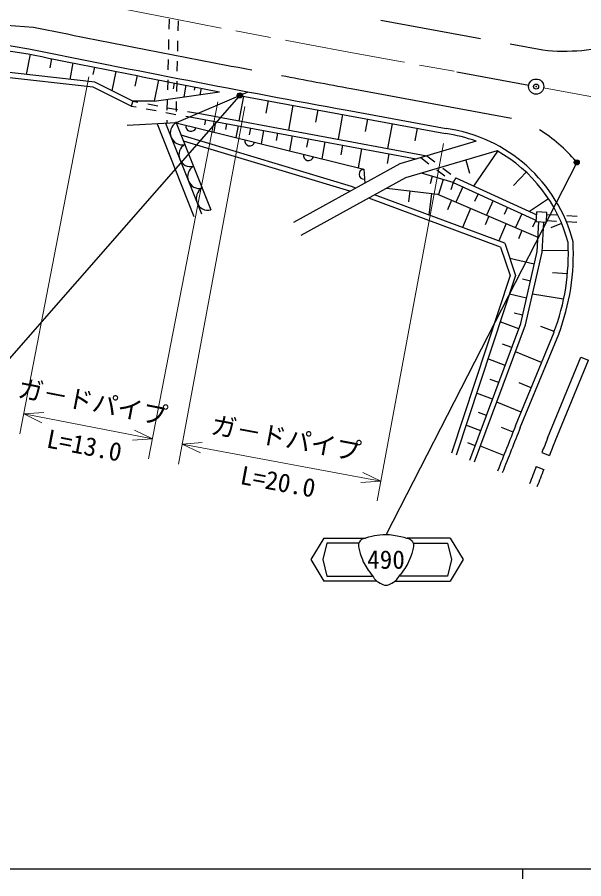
# Model space of a CAD drawing. Units: millimetres on the paper. Extents: x 40 to 680, y 20 to 380.
# Drawn here: x 117.9 to 174.1, y 204 to 289.3 of the extents above; entities that cross this region are included whole.
import ezdxf
from ezdxf.enums import TextEntityAlignment as Align

# ---------------------------------------------------------------- set-up
doc = ezdxf.new("R2010")
doc.units = ezdxf.units.MM
doc.header["$PDMODE"] = 32
doc.header["$PDSIZE"] = 0.5
doc.linetypes.add('CHAIN', pattern=[18.5, 12, -1.5, 3.5, -1.5])
for name, color, linetype, lineweight in [('M-BGD', 7, 'Continuous', 25), ('M-BMK', 2, 'CHAIN', 13), ('M-BMK-SRVR', 3, 'Continuous', 25), ('M-STR-HTXT', 7, 'Continuous', 13), ('M-STR-STRC', 7, 'Continuous', 25), ('M-TTL-BAND', 7, 'Continuous', 25)]:
    doc.layers.add(name, color=color, linetype=linetype, lineweight=lineweight)
doc.styles.add('@ＭＳ ゴシック', font='')
doc.styles.add('ＭＳ ゴシック', font='')
doc.styles.get('@ＭＳ ゴシック').set_extended_font_data('@MS Gothic')
doc.styles.get('ＭＳ ゴシック').set_extended_font_data('MS Gothic')

msp = doc.modelspace()

# ---------------------------------------------------------------- linework, layer by layer
at = {"layer": 'M-BGD'}
for p, q in [((110.91, 288.936), (119.527, 288.34)), ((132.974, 289.124), (132.951, 288.124)), ((133.871, 288.973), (133.848, 287.974)), ((153.955, 289.045), (163.835, 287.227)), ((111.011, 287.539), (119.092, 286.184)), ((111.054, 286.941), (119.009, 285.691)), ((132.928, 287.124), (132.906, 286.124)), ((133.825, 286.974), (133.802, 285.974)), ((166.786, 286.684), (170.013, 286.09)), ((125.614, 282.877), (97.966, 285.993)), ((125.471, 282.39), (95.248, 285.796)), ((119.224, 285.648), (118.819, 283.643)), ((121.339, 285.222), (121.156, 284.311)), ((132.883, 285.125), (132.86, 284.125)), ((123.455, 284.799), (123.127, 283.158)), ((125.571, 284.378), (125.426, 283.647)), ((133.78, 284.974), (133.757, 283.975)), ((127.687, 283.96), (127.308, 282.034)), ((129.805, 283.544), (129.595, 282.486)), ((161.48, 283.926), (168.606, 282.59)), ((129.372, 281.007), (125.614, 282.877)), ((131.921, 283.126), (131.503, 281.009)), ((132.837, 283.125), (132.814, 282.125)), ((133.49, 282.816), (133.375, 282.234)), ((133.734, 282.975), (133.711, 281.975)), ((134.653, 282.586), (134.423, 281.423)), ((135.515, 282.416), (135.452, 282.096)), ((129.212, 280.528), (125.471, 282.39)), ((131.503, 281.009), (137.983, 281.928)), ((140.766, 281.914), (133.689, 278.879)), ((136.154, 282.289), (136.027, 281.651)), ((151.007, 282.266), (160.842, 280.457)), ((129.372, 281.007), (129.212, 280.528)), ((131.503, 281.009), (129.372, 281.007)), ((129.372, 281.007), (129.88, 280.913)), ((130.864, 280.73), (131.847, 280.548)), ((132.791, 281.126), (132.768, 280.126)), ((133.688, 280.975), (133.665, 279.976)), ((140.338, 281.515), (139.882, 279.057)), ((140.135, 281.553), (160.364, 277.8)), ((142.796, 281.059), (142.568, 279.83)), ((129.212, 280.528), (129.717, 280.434)), ((130.7, 280.252), (131.684, 280.069)), ((132.667, 279.887), (133.65, 279.705)), ((132.83, 280.365), (133.813, 280.183)), ((134.796, 280), (135.78, 279.818)), ((145.254, 280.603), (144.798, 278.145)), ((147.712, 280.147), (147.484, 278.918)), ((150.609, 280.103), (160.444, 278.293)), ((160.842, 280.457), (166.907, 279.332)), ((132.746, 279.126), (132.739, 278.827)), ((134.633, 279.522), (135.021, 279.45)), ((135.021, 279.45), (157.449, 275.289)), ((135.849, 279.805), (158.509, 275.601)), ((136.574, 279.162), (136.48, 278.654)), ((150.17, 279.691), (149.714, 277.233)), ((152.629, 279.235), (152.401, 278.006)), ((133.689, 278.879), (128.82, 278.616)), ((131.793, 278.776), (135.445, 269.572)), ((132.635, 278.822), (136.188, 269.867)), ((133.642, 278.976), (133.64, 278.876)), ((133.689, 278.879), (152.269, 274.273)), ((133.689, 278.879), (137.118, 270.235)), ((137.589, 278.974), (137.401, 277.958)), ((138.669, 278.773), (138.562, 278.199)), ((139.817, 278.56), (139.604, 277.412)), ((141.038, 278.334), (140.917, 277.685)), ((155.087, 278.779), (154.631, 276.321)), ((157.545, 278.323), (157.317, 277.093)), ((151.059, 272.564), (134.174, 277.656)), ((142.336, 278.093), (142.095, 276.795)), ((143.716, 277.837), (143.58, 277.103)), ((145.184, 277.565), (144.911, 276.097)), ((150.9, 272.09), (134.409, 277.063)), ((146.744, 277.275), (146.59, 276.445)), ((148.404, 276.967), (148.096, 275.308)), ((150.168, 276.64), (149.994, 275.702)), ((163.398, 277.038), (155.836, 274.815)), ((152.045, 276.292), (151.697, 274.415)), ((154.747, 275.79), (154.573, 274.852)), ((165.473, 276.085), (156.417, 273.422)), ((158.509, 275.601), (159.302, 274.992)), ((165.529, 276.045), (163.13, 272.601)), ((155.836, 274.815), (145.32, 269.009)), ((157.915, 275.426), (158.709, 274.817)), ((162.374, 275.174), (162.752, 273.887)), ((152.269, 274.273), (152.367, 272.9)), ((159.502, 274.209), (160.295, 273.6)), ((160.096, 274.383), (160.889, 273.774)), ((168.343, 273.991), (167.108, 272.67)), ((156.417, 273.422), (146.045, 267.696)), ((161.116, 272.97), (157.981, 273.882)), ((159.052, 273.57), (158.833, 272.818)), ((160.123, 273.259), (159.686, 271.754)), ((161.375, 273.401), (161.116, 272.97)), ((161.375, 273.401), (169.402, 269.741)), ((151.478, 272.409), (151.059, 272.564)), ((154.552, 272.393), (159.569, 271.804)), ((161.116, 272.97), (160.897, 272.218)), ((161.088, 272.991), (161.116, 272.97)), ((161.116, 272.97), (169.37, 269.206)), ((162.086, 272.527), (161.398, 271.018)), ((165.83, 266.563), (152.758, 271.402)), ((166.228, 266.949), (153.336, 271.721)), ((156.822, 272.126), (156.696, 271.054)), ((158.967, 271.875), (158.716, 269.73)), ((159.569, 271.804), (169.52, 267.526)), ((163.595, 271.839), (163.251, 271.085)), ((170.586, 271.326), (168.675, 270.072)), ((160.965, 271.204), (160.558, 270.258)), ((165.072, 271.166), (164.413, 269.722)), ((166.516, 270.507), (166.186, 269.786)), ((162.858, 270.391), (162.044, 268.498)), ((167.928, 269.863), (167.298, 268.482)), ((169.361, 269.058), (169.42, 270.056)), ((170.419, 269.997), (169.42, 270.056)), ((170.359, 268.999), (170.419, 269.997)), ((170.407, 269.797), (171.405, 269.74)), ((172.404, 269.683), (173.402, 269.626)), ((164.658, 269.617), (164.29, 268.761)), ((166.37, 268.881), (165.634, 267.169)), ((169.309, 269.233), (168.994, 268.543)), ((170.359, 268.999), (169.361, 269.058)), ((169.438, 266.137), (169.611, 269.043)), ((169.935, 266.067), (170.11, 269.013)), ((170.371, 269.198), (171.37, 269.141)), ((171.867, 268.91), (170.796, 268.465)), ((172.368, 269.084), (173.366, 269.027)), ((167.945, 268.204), (167.584, 267.363)), ((165.83, 266.563), (166.773, 263.729)), ((166.228, 266.949), (167.3, 263.729)), ((172.528, 266.236), (169.941, 266.171)), ((169.154, 264.882), (166.734, 265.43)), ((167.822, 258.996), (169.438, 266.137)), ((168.302, 258.853), (169.935, 266.067)), ((166.773, 263.729), (160.954, 246.158)), ((167.3, 263.729), (161.415, 245.958)), ((172.448, 263.918), (170.965, 263.994)), ((168.772, 263.194), (168.005, 263.367)), ((168.39, 261.505), (166.691, 261.89)), ((172.06, 261.409), (168.993, 261.904)), ((168.005, 259.806), (167.156, 259.999)), ((162.785, 245.449), (167.822, 258.996)), ((163.254, 245.275), (168.302, 258.853)), ((167.622, 258.458), (165.781, 259.142)), ((171.144, 258.197), (169.827, 258.69)), ((167.31, 248.866), (171.117, 258.127)), ((167.772, 248.676), (171.582, 257.943)), ((166.937, 256.617), (166.017, 256.959)), ((169.879, 255.115), (167.306, 256.173)), ((166.278, 254.843), (164.568, 255.479)), ((170.475, 247.623), (173.784, 255.671)), ((171.217, 247.323), (174.524, 255.367)), ((173.784, 255.671), (174.524, 255.367)), ((165.642, 253.133), (164.787, 253.45)), ((168.856, 252.626), (167.653, 253.121)), ((165.029, 251.484), (163.44, 252.075)), ((167.867, 250.22), (165.46, 251.209)), ((164.439, 249.896), (163.644, 250.191)), ((163.869, 248.364), (162.393, 248.913)), ((167.06, 248.235), (165.907, 248.693)), ((163.321, 246.888), (162.583, 247.163)), ((166.144, 245.929), (163.838, 246.845)), ((169.917, 246.223), (170.661, 245.927)), ((169.363, 244.828), (170.107, 244.533))]:
    msp.add_line(p, q, dxfattribs=at)
for centre, radius, start, end in [((486.089, 2103.471), 1851.774, 258.58279, 259.2651), ((172.128, 305.488), 19.524, 263.77524, 286.44469), ((486.089, 2103.471), 1853.974, 258.58279, 259.57479), ((486.089, 2103.471), 1854.473, 258.5833, 258.92337), ((248.501, 862.588), 591.084, 258.41806, 259.22373), ((486.089, 2103.471), 1851.774, 259.35753, 259.57479), ((134.268, 277.858), 1.174, 119.59024, 283.69036), ((135.145, 278.518), 0.5, 166.07975, 346.07975), ((158.335, 263.286), 15.155, 14.52402, 81.99898), ((161.618, 265.222), 15.254, 40.15099, 58.11665), ((158.335, 263.286), 14.655, 69.78711, 82.04145), ((135.125, 275.697), 1.174, 119.59024, 283.69036), ((140.968, 277.074), 0.5, 166.07975, 346.07975), ((146.792, 275.631), 0.5, 166.07975, 346.07975), ((158.335, 263.286), 14.655, 14.7199, 60.85037), ((135.983, 273.536), 1.174, 119.59024, 283.69036), ((152.304, 273.775), 0.5, 94.08399, 274.08399), ((136.84, 271.376), 1.174, 119.59024, 283.69036), ((150.586, 265.892), 22.451, 339.26413, 3.05025), ((150.586, 265.892), 21.951, 339.26413, 2.91876), ((2032.278, -494.609), 2007.7, 158.2653, 158.40305), ((2032.742, -494.794), 2007.7, 158.2653, 158.40305), ((2032.278, -494.609), 2004.3, 158.26464, 158.30774), ((2032.278, -494.609), 2003.5, 158.26477, 158.30774), ((2032.278, -494.609), 2004.3, 158.35063, 158.40309), ((2032.278, -494.609), 2003.5, 158.35063, 158.40309)]:
    msp.add_arc(centre, radius, start, end, dxfattribs=at)
at = {"layer": 'M-BMK'}
msp.add_line((170.081, 282.316), (266.955, 264.492), dxfattribs=at)
msp.add_arc((486.089, 2103.471), 1848.274, 257.05605, 259.88478, dxfattribs=at)
at = {"layer": 'M-BMK-SRVR'}
msp.add_circle((169.343, 282.451), 0.75, dxfattribs=at)
msp.add_circle((169.343, 282.451), 0.75, dxfattribs=at)
msp.add_point((169.343, 282.451), dxfattribs=at)
msp.add_point((169.343, 282.451), dxfattribs=at)
at = {"layer": 'M-STR-HTXT'}
for p, q in [((125.03, 283.416), (118.189, 248.072)), ((137.793, 280.946), (130.952, 245.602)), ((140.473, 280.47), (133.911, 245.073)), ((160.171, 276.818), (153.609, 241.421)), ((120.564, 250.177), (118.569, 250.036)), ((118.569, 250.036), (131.332, 247.566)), ((118.569, 250.036), (120.368, 249.161)), ((131.332, 247.566), (129.534, 248.441)), ((129.337, 247.424), (131.332, 247.566)), ((136.27, 247.196), (134.276, 247.04)), ((134.276, 247.04), (153.974, 243.388)), ((134.276, 247.04), (136.081, 246.178)), ((153.974, 243.388), (152.168, 244.249)), ((151.98, 243.231), (153.974, 243.388))]:
    msp.add_line(p, q, dxfattribs=at)
at = {"layer": 'M-STR-STRC'}
for p, q in [((139.889, 281.467), (99.923, 235.888)), ((173.305, 274.81), (154.481, 238.097)), ((148.322, 237.744), (147.034, 235.613)), ((148.604, 237.244), (148.202, 235.613)), ((148.322, 237.744), (152.428, 237.744)), ((151.77, 237.244), (148.604, 237.244)), ((160.833, 237.744), (156.554, 237.744)), ((157.154, 237.244), (160.551, 237.244)), ((160.551, 237.244), (160.953, 235.613)), ((160.833, 237.744), (162.122, 235.613)), ((147.034, 235.613), (148.322, 233.483)), ((148.202, 235.613), (148.604, 233.983)), ((160.953, 235.613), (160.551, 233.983)), ((162.122, 235.613), (160.833, 233.483)), ((148.604, 233.983), (153.101, 233.983)), ((160.551, 233.983), (155.821, 233.983)), ((153.537, 233.483), (148.322, 233.483)), ((155.407, 233.483), (160.833, 233.483))]:
    msp.add_line(p, q, dxfattribs=at)
for centre, radius in [((139.988, 281.58), 0.15), ((139.988, 281.58), 0.12), ((139.988, 281.58), 0.09), ((139.988, 281.58), 0.06), ((139.988, 281.58), 0.03), ((173.373, 274.943), 0.15), ((173.373, 274.943), 0.12), ((173.373, 274.943), 0.09), ((173.373, 274.943), 0.06), ((173.373, 274.943), 0.03)]:
    msp.add_circle(centre, radius, dxfattribs=at)
for points, knots in [([(152.13, 237.659), (153.124, 237.969), (153.539, 238.101), (154.469, 238.097), (155.398, 238.093), (156.668, 237.702), (156.807, 237.659)], [0, 0, 0, 0, 1, 1, 1, 2, 2, 2, 2]), ([(152.13, 237.659), (151.992, 237.574), (151.926, 237.502), (151.838, 237.367), (151.65, 237.081), (151.759, 236.827), (151.838, 236.49)], [0, 0, 0, 0, 1, 1, 1, 2, 2, 2, 2]), ([(156.807, 237.659), (156.945, 237.574), (157.011, 237.502), (157.099, 237.367), (157.287, 237.081), (157.178, 236.827), (157.099, 236.49)], [0, 0, 0, 0, 1, 1, 1, 2, 2, 2, 2]), ([(151.838, 236.49), (151.943, 236.082), (151.994, 235.948), (152.13, 235.613), (152.381, 234.997), (152.561, 234.789), (153.007, 234.152)], [0, 0, 0, 0, 1, 1, 1, 2, 2, 2, 2]), ([(157.099, 236.49), (156.994, 236.082), (156.943, 235.948), (156.807, 235.613), (156.556, 234.997), (156.376, 234.789), (155.93, 234.152)], [0, 0, 0, 0, 1, 1, 1, 2, 2, 2, 2]), ([(153.007, 234.152), (153.328, 233.727), (153.451, 233.492), (153.884, 233.275), (154.101, 233.166), (154.226, 233.067), (154.469, 233.067), (154.711, 233.067), (154.836, 233.166), (155.053, 233.275), (155.486, 233.492), (155.609, 233.727), (155.93, 234.152)], [0, 0, 0, 0, 1, 1, 1, 2, 2, 2, 3, 3, 3, 4, 4, 4, 4])]:
    msp.add_open_spline(points, degree=3, knots=knots, dxfattribs=at)
for p in [(139.988, 281.58), (173.373, 274.943)]:
    msp.add_point(p, dxfattribs=at)
at = {"layer": 'M-TTL-BAND'}
for p, q in [((40, 205), (579, 205)), ((168, 205), (168, 204))]:
    msp.add_line(p, q, dxfattribs=at)

# ---------------------------------------------------------------- texts
at = {"layer": 'M-STR-HTXT', "style": 'ＭＳ ゴシック'}
for rotation, p in [(349.046, (125.141, 249.782)), (349.497, (144.307, 246.197))]:
    msp.add_text('ガ－ドパイプ', height=1.833, rotation=rotation, dxfattribs=at).set_placement(p, align=Align.BOTTOM_CENTER)
at = {"layer": 'M-STR-HTXT', "style": '@ＭＳ ゴシック'}
for s, rotation, p in [('L=13.0', 349.046, (124.761, 247.819)), ('L=20.0', 349.497, (143.942, 244.23))]:
    msp.add_text(s, height=1.833, rotation=rotation, dxfattribs=at).set_placement(p, align=Align.TOP_CENTER)
at = {"layer": 'M-STR-STRC', "style": 'ＭＳ ゴシック'}
msp.add_text('490', height=1.833, dxfattribs=at).set_placement((154.469, 235.613), align=Align.MIDDLE_CENTER)

doc.saveas('drawing.dxf')
